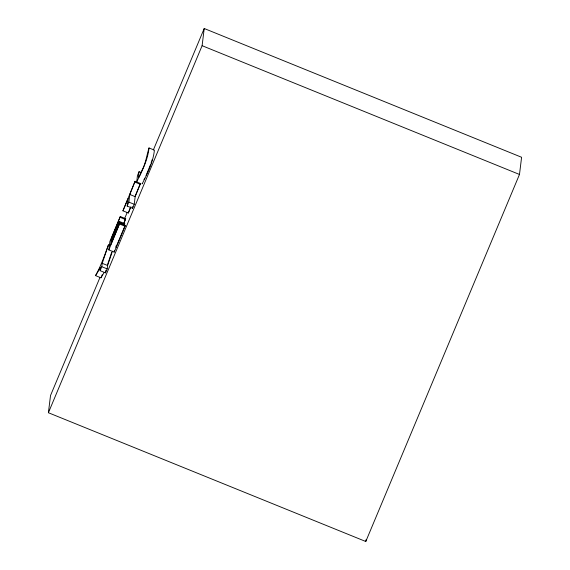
<?xml version="1.0" encoding="UTF-8"?>
<svg xmlns="http://www.w3.org/2000/svg" width="570" height="570" viewBox="0 0 570 570"><rect width="100%" height="100%" fill="white"/><g stroke="black" fill="none" stroke-linecap="round" stroke-linejoin="round"><path stroke-width="0.85" d="M153.33 150.024L204.217 28.5L521.593 157.27L519.484 174.463L365.783 541.5L48.407 412.73L50.516 395.537L100.035 277.298M112.411 251.242L107.602 265.492L107.181 268.89L105.521 272.866L100.135 270.686L100.548 267.287L95.561 275.616L100.947 277.804L104.125 272.503M100.135 270.686L101.802 266.703L102.215 263.312L108.442 244.858L109.982 245.485M105.521 272.866L105.828 270.322M119.237 222.264L124.623 224.445L124.723 223.632L119.337 221.445L110.979 241.972L110.594 245.121L119.757 223.248L125.143 225.428L125.044 226.247L114.214 252.104L108.827 249.917L109.867 241.459L120.306 216.529L125.692 218.716L123.904 223.561M114.214 252.104L114.42 250.408M116.173 245.734L115.981 247.302L125.143 225.428M119.337 221.445L111.079 241.16L111.435 238.296L120.306 216.529M108.827 249.917L119.757 223.248M122.942 210.807L135.061 181.296L140.448 183.476L135.175 196.657L134.235 204.295L132.568 208.271L127.181 206.091L128.122 198.453L122.942 210.807L128.328 212.995L130.915 206.817M127.181 206.091L128.849 202.108L129.789 194.47L135.061 181.296M128.328 212.995L130.487 207.259M132.568 208.271L132.774 206.575M141.396 172.61L139.087 171.67C136.672 184.11 140.455 173.408 142.101 170.067C145.835 163.098 146.697 155.261 149.026 147.951L154.413 150.138C153.152 162.108 147.523 173.309 142.158 183.882L142.122 183.469M149.026 147.951C147.765 159.921 142.137 171.121 136.772 181.695L137.427 175.653L139.087 171.67M48.407 412.73L202.108 45.693L204.217 28.5M365.783 541.5L365.997 539.783M151.869 160.597L152.033 159.864M107.474 264.915L111.635 252.46M151.05 163.141L151.535 161.723M150.459 164.766L146.077 175.51M95.561 275.616C100.997 265.834 104.616 255.396 108.442 244.858M124.445 218.994L127.196 212.432M100.947 277.804L102.23 274.747M124.011 222.735L125.692 218.716M134.955 196.6L140.448 183.476M124.032 225.271L124.723 223.632M144.851 178.132L144.018 179.636M202.108 45.693L519.484 174.463M134.962 182.108L140.348 184.295M129.789 194.47L135.175 196.657M128.849 202.108L134.235 204.295M120.206 217.348L125.592 219.536M119.657 224.06L125.044 226.247M102.215 263.312L107.602 265.492M101.802 266.703L107.181 268.89"/></g></svg>
